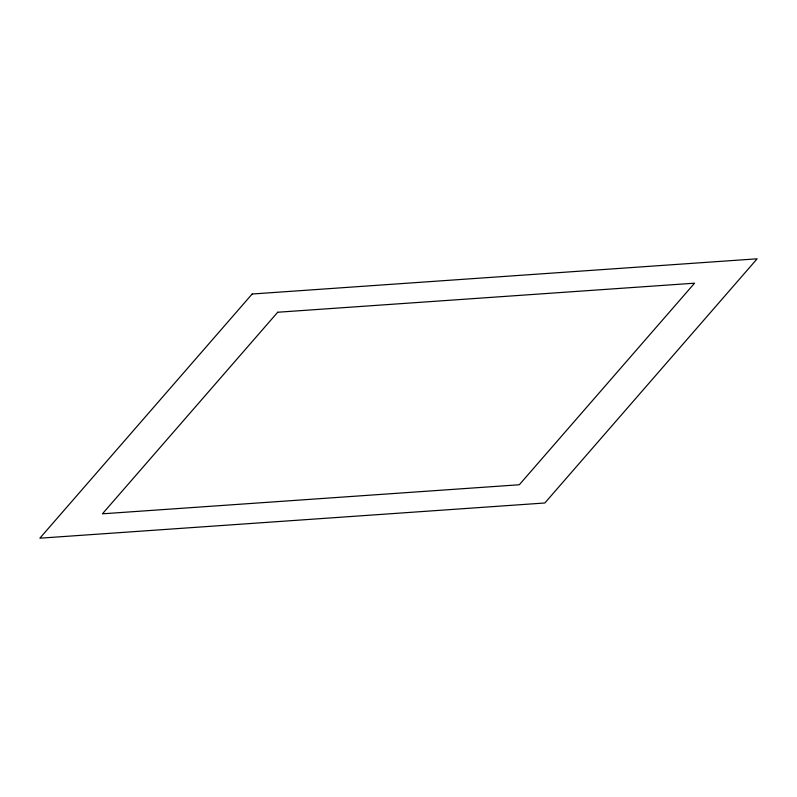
<?xml version="1.0" encoding="UTF-8"?>
<svg xmlns="http://www.w3.org/2000/svg" width="797" height="797" viewBox="0 0 797 797"><rect width="100%" height="100%" fill="white"/><g stroke="black" fill="none" stroke-linecap="round" stroke-linejoin="round"><path stroke-width="1.2" d="M252.151 294.013L39.85 538.194L544.849 502.987L757.15 258.806L252.151 294.013M277.695 312.245L102.434 513.816L519.305 484.755L694.566 283.184L277.695 312.245"/></g></svg>
